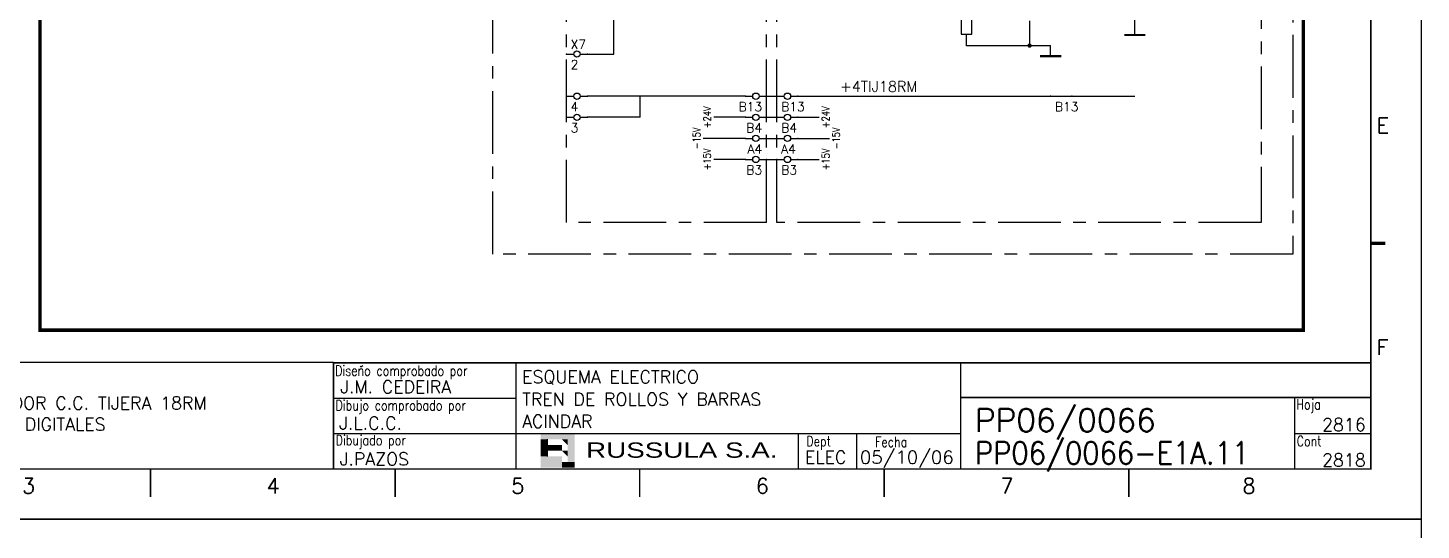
# Model space of a CAD drawing. Extents: x -4 to 416, y -4762 to 287.
# Drawn here: x 138.4 to 416.3, y -2388.4 to -2288.3 of the extents above; entities that cross this region are included whole.
import ezdxf
from ezdxf.enums import TextEntityAlignment as Align

# ---------------------------------------------------------------- set-up
doc = ezdxf.new("R2010")
doc.units = 0
doc.header["$LTSCALE"] = 10
doc.header["$MEASUREMENT"] = 0
doc.linetypes.add('CENTER', pattern=[2, 1.25, -0.25, 0.25, -0.25])
doc.linetypes.add('DASHDOT', pattern=[1, 0.5, -0.25, 0, -0.25])
doc.layers.get('0').update_dxf_attribs({"linetype": 'CONTINUOUS'})
for name, color, linetype in [('1', 7, 'CONTINUOUS'), ('10', 5, 'CONTINUOUS'), ('2', 7, 'CONTINUOUS'), ('25', 3, 'CONTINUOUS'), ('25PK', 4, 'CENTER'), ('8', 1, 'CONTINUOUS'), ('9', 6, 'CONTINUOUS'), ('DIBUJO', 7, 'CONTINUOUS'), ('NODE', 7, 'CONTINUOUS')]:
    doc.layers.add(name, color=color, linetype=linetype)
doc.styles.add('HELVETICA', font='HELV.SHX')
doc.styles.add('LABEL', font='SIMPLEX', dxfattribs={"width": 0.8, "height": 4})
doc.styles.add('ROMANS', font='romans')
doc.styles.get("Standard").update_dxf_attribs({"font": 'simplex'})

# ---------------------------------------------------------------- blocks, each defined once
blk = doc.blocks.new('NOD', base_point=(237.5, 170))
at = {"layer": 'NODE'}
blk.add_point((237.5, 170), dxfattribs=at)
blk = doc.blocks.new('$$PLL21C')
for p, q in [((-2.5, 0), (-0.75, 0)), ((0.75, 0), (2.5, 0))]:
    blk.add_line(p, q)
at = {"layer": '2'}
blk.add_circle((0, 0), 0.75, dxfattribs=at)
for p in [(-2.5, 0), (2.5, 0)]:
    blk.add_blockref('NOD', p, dxfattribs=at)
at = {"layer": '8'}
blk.add_attdef('*A', (-1.5, -3.575), '', height=2.15, dxfattribs=at)
at = {"layer": '9'}
blk.add_attdef('ID', (-1.5, 1.25), '', height=2.15, dxfattribs=at)
blk = doc.blocks.new('$$PLR12C')
for p, q in [((-2.5, 0), (-0.75, 0)), ((0.75, 0), (2.5, 0))]:
    blk.add_line(p, q)
at = {"layer": '2'}
blk.add_circle((0, 0), 0.75, dxfattribs=at)
for p in [(-2.5, 0), (2.5, 0)]:
    blk.add_blockref('NOD', p, dxfattribs=at)
at = {"layer": '8'}
blk.add_attdef('*A', text='', height=2.15, dxfattribs=at).set_placement((1.5, -3.575), align=Align.RIGHT)
at = {"layer": '9'}
blk.add_attdef('ID', text='', height=2.15, dxfattribs=at).set_placement((1.5, 1.25), align=Align.RIGHT)
blk = doc.blocks.new('$$PLL21')
blk.add_line((-2.5, 0), (2.5, 0))
at = {"layer": '2'}
for p in [(-2.5, 0), (2.5, 0)]:
    blk.add_blockref('NOD', p, dxfattribs=at)
at = {"layer": '8'}
blk.add_attdef('*A', (-1.5, -3.575), '', height=2.15, dxfattribs=at)
at = {"layer": '9'}
blk.add_attdef('ID', (-1.5, 1.25), '', height=2.15, dxfattribs=at)
blk = doc.blocks.new('newcajec')
at = {"layer": '1'}
for p, q in [((179.4, 20.85), (0.13, 20.85)), ((184.64, 20.18), (184.81, 20.01)), ((184.81, 20.01), (185.18, 20.25)), ((215.2, 20.8), (215.2, 0)), ((179.4, 13.87), (215.2, 13.87)), ((368, 14.06), (368, 0)), ((179.4, 6.93), (267.63, 6.93)), ((267.63, 6.93), (302.5, 6.93)), ((270.63, 6.91), (270.63, 0)), ((282.07, 6.93), (282.07, 0)), ((368, 6.93), (383, 6.93))]:
    blk.add_line(p, q, dxfattribs=at)
at = {"layer": '1', "const_width": 0.3}
blk.add_lwpolyline([(0, 0), (0, 272.5), (383, 272.5), (383, 0)], close=True, dxfattribs=at)
at = {"layer": '1'}
for points in [[(383.01, 44.23, 0.6, 0.6, 0), (385.82, 44.23, 0.6, 0.6, 0)], [(383, 20.8, 0.3, 0.3, 0), (179.4, 20.8, 0.3, 0.3, 0), (179.4, 0, 0.3, 0.3, 0)], [(302.5, 20.8, 0.3, 0.3, 0), (302.5, 0, 0.3, 0.3, 0)], [(302.5, 14, 0.3, 0.3, 0), (383, 14, 0.3, 0.3, 0)], [(143.5, -5.5, 0.3, 0.3, 0), (143.5, -0.09, 0.3, 0.3, 0)], [(191.5, -5.5, 0.3, 0.3, 0), (191.5, -0.09, 0.3, 0.3, 0)], [(239.5, -5.5, 0.3, 0.3, 0), (239.5, -0.09, 0.3, 0.3, 0)], [(287.5, -5.5, 0.3, 0.3, 0), (287.5, -0.09, 0.3, 0.3, 0)], [(335.5, -5.5, 0.3, 0.3, 0), (335.5, -0.09, 0.3, 0.3, 0)]]:
    blk.add_lwpolyline(points, format="xyseb", dxfattribs=at)
at = {"layer": '2', "color": 14}
for p, q in [((221.42, 4.69), (221.42, 5.81)), ((221.42, 2.47), (221.42, 3.58))]:
    blk.add_line(p, q, dxfattribs=at)
for points in [[(220.05, 5.81), (220.05, 6.92), (226.74, 5.81), (226.74, 6.92)], [(221.42, 2.47), (220.05, 2.47), (221.42, 5.81), (220.05, 5.81)], [(224.25, 5.81), (225.37, 5.81), (225.37, 4.69)], [(225.37, 5.81), (226.74, 5.81), (225.37, 1.35), (226.74, 1.35)], [(221.42, 4.69), (224.25, 4.69), (221.42, 3.58), (224.25, 3.58)], [(224.25, 3.58), (225.37, 3.58), (225.37, 2.47)], [(224.25, 0.24), (224.25, 2.47), (220.05, 0.24), (220.05, 2.47)], [(226.74, 1.35), (226.74, 0.24), (224.25, 1.35), (224.25, 0.24)]]:
    blk.add_solid(points, dxfattribs=at)
at = {"layer": '1', "style": 'ROMANS'}
for s, p in [('E', (384.13, 65.84)), ('F', (384.13, 22.34)), ('3', (118.29, -4.82)), ('4', (166.29, -4.82)), ('5', (214.29, -4.82)), ('6', (262.29, -4.82)), ('7', (310.29, -4.82)), ('8', (357.79, -4.82))]:
    blk.add_text(s, height=3, dxfattribs=at).set_placement(p)
at = {"layer": '1', "style": 'LABEL', "width": 0.8}
for s, p in [('Diseno comprobado por', (179.73, 18.27)), ('Hoja', (368.38, 11.66)), ('Dibujo comprobado por', (179.81, 11.47)), ('Dibujado por', (179.83, 4.64)), ('Fecha', (285.71, 4.3)), ('Cont', (368.43, 4.46))]:
    blk.add_text(s, height=2, dxfattribs=at).set_placement(p)
blk.add_text('Dept', height=2, dxfattribs=at).set_placement((274.61, 4.44), align=Align.CENTER)
at = {"layer": '10', "style": 'ROMANS'}
for tag, p in [('REV41', (3.5, 18.74)), ('REV43', (77.7, 18.74)), ('REV31', (3.5, 14.58)), ('REV33', (77.7, 14.58)), ('REV21', (3.5, 10.42)), ('REV23', (77.7, 10.42)), ('REV11', (3.5, 6.27)), ('REV13', (77.7, 6.27))]:
    blk.add_attdef(tag, text='', height=2.5, dxfattribs=at).set_placement(p, align=Align.MIDDLE)
for tag, p, height in [('REV42', (8, 17.49), 2.5), ('DOCUMENTTYPE', (216.43, 16.8), 2.5), ('SHEETNAME1', (100.5, 15.83), 2.5), ('DESIGNCHECK', (180.74, 14.83), 2.5), ('NOTA', (305.32, 15.8), 3), ('REV32', (8, 13.33), 2.5), ('SHEETNAME2', (100.5, 11.67), 2.5), ('OBJECT', (216.43, 12.4), 2.5), ('REV22', (8, 9.17), 2.5), ('ORDER', (305.32, 7.3), 4.5), ('SHEETNAME3', (100.5, 7.51), 2.5), ('DRAWINGCHECK', (180.53, 7.71), 2.5), ('CUSTOMER', (216.43, 8.08), 2.5), ('REV12', (8, 5.01), 2.5), ('SHEETNAME4', (100.5, 3.35), 2.5), ('USER', (180.63, 0.71), 2.5), ('DEPARTMENT', (271.93, 1.05), 2.5), ('DOCUMENT_ID', (305.32, 0.93), 4.4)]:
    blk.add_attdef(tag, p, '', height=height, dxfattribs=at)
for tag, width, p, p2 in [('REV44', 1.221199, (84.53, 17.49), (98.48, 17.49)), ('REV34', 1.221199, (84.53, 13.33), (98.48, 13.33)), ('REV24', 1.221199, (84.53, 9.17), (98.48, 9.17)), ('REV14', 1.221199, (84.53, 5.01), (98.48, 5.01)), ('CREATED2', 7.039915, (282.71, 1.05), (301.14, 1.05))]:
    blk.add_attdef(tag, text='', height=2.5, dxfattribs=dict(at, width=width)).set_placement(p, p2, align=Align.FIT)
for tag, p in [('SHEET', (382, 7.43)), ('NEXTSHEET', (382, 0.5))]:
    blk.add_attdef(tag, text='', height=2.5, dxfattribs=at).set_placement(p, align=Align.RIGHT)
at = {"layer": 'DIBUJO', "color": 14, "style": 'HELVETICA', "width": 1.3}
blk.add_text('RUSSULA S.A.', height=3, dxfattribs=at).set_placement((229, 2.19))

msp = doc.modelspace()

# ---------------------------------------------------------------- linework, layer by layer
at = {"layer": '2'}
for p, q in [((359.22, -2289.76), (359.22, -2280.94)), ((324.57, -2283.25), (324.57, -2289.55)), ((326.67, -2289.55), (326.67, -2283.25)), ((338.22, -2286.93), (338.22, -2291.86)), ((324.57, -2289.55), (326.67, -2289.55)), ((325.62, -2291.86), (325.62, -2289.55))]:
    msp.add_line(p, q, dxfattribs=at)
at = {"layer": '2', "color": 7}
for p, q in [((325.62, -2291.86), (342.42, -2291.86)), ((342.42, -2293.96), (342.42, -2291.86)), ((285.72, -2301.94), (287.82, -2301.94)), ((292.02, -2301.94), (359.22, -2301.94)), ((285.72, -2306.14), (287.82, -2306.14)), ((285.72, -2310.34), (287.82, -2310.34)), ((285.72, -2314.54), (287.82, -2314.54))]:
    msp.add_line(p, q, dxfattribs=at)
at = {"layer": '2', "color": 3, "linetype": 'DASHDOT'}
msp.add_lwpolyline([(140.82, -2112.94, 0.706, 0.706, 0), (392.82, -2112.94, 0.706, 0.706, 0), (392.82, -2348.56, 0.706, 0.706, 0), (140.82, -2348.56, 0.706, 0.706, 0), (140.82, -2112.94, 0.706, 0.706, 0)], format="xyseb", dxfattribs=at)
at = {"layer": '2', "color": 7}
for points in [[(357.12, -2289.76, 0.42, 0.42, 0), (361.32, -2289.76, 0.42, 0.42, 0)], [(340.32, -2293.96, 0.42, 0.42, 0), (344.52, -2293.96, 0.42, 0.42, 0)]]:
    msp.add_lwpolyline(points, format="xyseb", dxfattribs=at)
msp.add_lwpolyline([(338.01, -2291.86, 0.42, 0.42, 1), (338.43, -2291.86, 0.42, 0.42, 1)], format="xyseb", close=True, dxfattribs=at)
at = {"layer": '25', "linetype": 'CENTER'}
for p, q in [((245.82, -2327.14), (245.82, -2136.04)), ((285.72, -2327.14), (285.72, -2136.04)), ((285.72, -2327.14), (245.82, -2327.14))]:
    msp.add_line(p, q, dxfattribs=at)
at = {"layer": '25'}
for p, q in [((255.27, -2293.54), (255.27, -2158.09)), ((250.02, -2293.54), (255.27, -2293.54)), ((281.52, -2301.94), (250.02, -2301.94)), ((260.52, -2306.14), (260.52, -2301.94)), ((260.52, -2306.14), (250.02, -2306.14)), ((281.52, -2306.14), (275.22, -2306.14)), ((292.02, -2306.14), (296.22, -2306.14)), ((281.52, -2310.34), (273.12, -2310.34)), ((292.02, -2310.34), (298.32, -2310.34)), ((281.52, -2314.54), (275.22, -2314.54)), ((292.02, -2314.54), (296.22, -2314.54))]:
    msp.add_line(p, q, dxfattribs=at)
at = {"layer": '25PK'}
for p, q in [((231.12, -2333.44), (231.12, -2129.74)), ((390.72, -2129.74), (390.72, -2333.44)), ((287.82, -2327.14), (287.82, -2136.04)), ((384.42, -2136.04), (384.42, -2327.14)), ((384.42, -2327.14), (287.82, -2327.14)), ((390.72, -2333.44), (231.12, -2333.44))]:
    msp.add_line(p, q, dxfattribs=at)
at = {"layer": 'DIBUJO'}
for points in [[(-3.68, -2089.24), (416.32, -2089.24), (416.32, -2386.24), (-3.68, -2386.24), (-3.68, -2089.24)], [(-3.68, -2386.24), (416.32, -2386.24), (416.32, -2683.24), (-3.68, -2683.24), (-3.68, -2386.24)]]:
    msp.add_lwpolyline(points, dxfattribs=at)

# ---------------------------------------------------------------- block references
at = {"layer": '2', "color": 7}
ref = msp.add_blockref('newcajec', (17, -2376.22), dxfattribs=dict(at, xscale=1.016442892079945, yscale=1.016442892079945, zscale=1.016442892079945))
ref.add_attrib('SHEETNAME3', 'ENTRADAS DIGITALES', (119.15, -2368.59), dxfattribs={"layer": '10', "height": 2.5411, "style": 'ROMANS'})
ref.add_attrib('SHEETNAME2', 'CONVERTIDOR C.C. TIJERA 18RM', (119.15, -2364.36), dxfattribs={"layer": '10', "height": 2.5411, "style": 'ROMANS'})
ref.add_attrib('USER', 'J.PAZOS', (200.6, -2375.5), dxfattribs={"layer": '10', "height": 2.541, "style": 'ROMANS'})
ref.add_attrib('DRAWINGCHECK', 'J.L.C.C.', (200.5, -2368.38), dxfattribs={"layer": '10', "height": 2.541, "style": 'ROMANS'})
ref.add_attrib('DESIGNCHECK', 'J.M. CEDEIRA', (200.71, -2361.14), dxfattribs={"layer": '10', "height": 2.5411, "style": 'ROMANS'})
ref.add_attrib('DOCUMENT_ID', 'PP06/0066-E1A.11', (327.34, -2375.27), dxfattribs={"layer": '10', "height": 4.4723, "style": 'ROMANS', "width": 0.9})
ref.add_attrib('ORDER', 'PP06/0066', (327.34, -2368.8), dxfattribs={"layer": '10', "height": 4.574, "style": 'ROMANS'})
ref.add_attrib('CUSTOMER', 'ACINDAR', (236.99, -2368), dxfattribs={"layer": '10', "height": 2.541, "style": 'ROMANS'})
ref.add_attrib('OBJECT', 'TREN DE ROLLOS Y BARRAS', (236.99, -2363.61), dxfattribs={"layer": '10', "height": 2.5411, "style": 'ROMANS'})
ref.add_attrib('DOCUMENTTYPE', 'ESQUEMA ELECTRICO', (236.99, -2359.14), dxfattribs={"layer": '10', "height": 2.5411, "style": 'ROMANS'})
ref.add_attrib('CREATED2', '05/10/06', dxfattribs={"layer": '10', "height": 2.541, "style": 'ROMANS', "width": 0.961976}).set_placement((304.36, -2375.16), (323.1, -2375.16), align=Align.FIT)
ref.add_attrib('DEPARTMENT', 'ELEC', (293.4, -2375.16), dxfattribs={"layer": '10', "height": 2.541, "style": 'ROMANS'})
ref.add_attrib('NEXTSHEET', '2818', dxfattribs={"layer": '10', "height": 2.541, "style": 'ROMANS'}).set_placement((405.28, -2375.71), align=Align.RIGHT)
ref.add_attrib('SHEET', '2816', dxfattribs={"layer": '10', "height": 2.541, "style": 'ROMANS'}).set_placement((405.28, -2368.66), align=Align.RIGHT)
at = {"layer": '2', "xscale": 0.839999999999975, "yscale": 0.839999999999975, "zscale": 0.839999999999975}
for p, rotation in [((359.64, -2289.76), 90), ((325.62, -2291.86), 90), ((338.22, -2291.86), 270)]:
    msp.add_blockref('NOD', p, dxfattribs=dict(at, rotation=rotation))
at = {"layer": '2', "color": 7, "xscale": 0.839999999999975, "yscale": 0.839999999999975, "zscale": 0.839999999999975}
for name, p, values in [('$$PLL21C', (247.92, -2293.54), {'ID': 'X7', '*A': '2'}), ('$$PLL21C', (247.92, -2301.94), {'*A': '4'}), ('$$PLR12C', (283.62, -2301.94), {'*A': 'B13'}), ('$$PLL21C', (289.92, -2301.94), {'*A': 'B13'}), ('$$PLL21', (344.52, -2301.94), {'*A': 'B13'}), ('$$PLL21C', (247.92, -2306.14), {'*A': '3'}), ('$$PLR12C', (283.62, -2306.14), {'*A': 'B4'}), ('$$PLL21C', (289.92, -2306.14), {'*A': 'B4'}), ('$$PLR12C', (283.62, -2310.34), {'*A': 'A4'}), ('$$PLL21C', (289.92, -2310.34), {'*A': 'A4'}), ('$$PLR12C', (283.62, -2314.54), {'*A': 'B3'}), ('$$PLL21C', (289.92, -2314.54), {'*A': 'B3'})]:
    msp.add_blockref(name, p, dxfattribs=at).add_auto_attribs(values)

# ---------------------------------------------------------------- texts
at = {"layer": '2', "color": 7, "style": 'ROMANS'}
msp.add_text('+4TIJ18RM', height=2.1, dxfattribs=at).set_placement((300.42, -2301.07))
at = {"layer": '25', "style": 'ROMANS', "width": 0.8}
for s, p in [('+24V', (274.65, -2306.14)), ('+24V', (298.3, -2306.14)), ('-15V', (272.55, -2310.34)), ('-15V', (300.4, -2310.34)), ('+15V', (274.65, -2314.54)), ('+15V', (298.3, -2314.54))]:
    msp.add_text(s, height=1.512, rotation=90, dxfattribs=at).set_placement(p, align=Align.CENTER)

doc.saveas('drawing.dxf')
